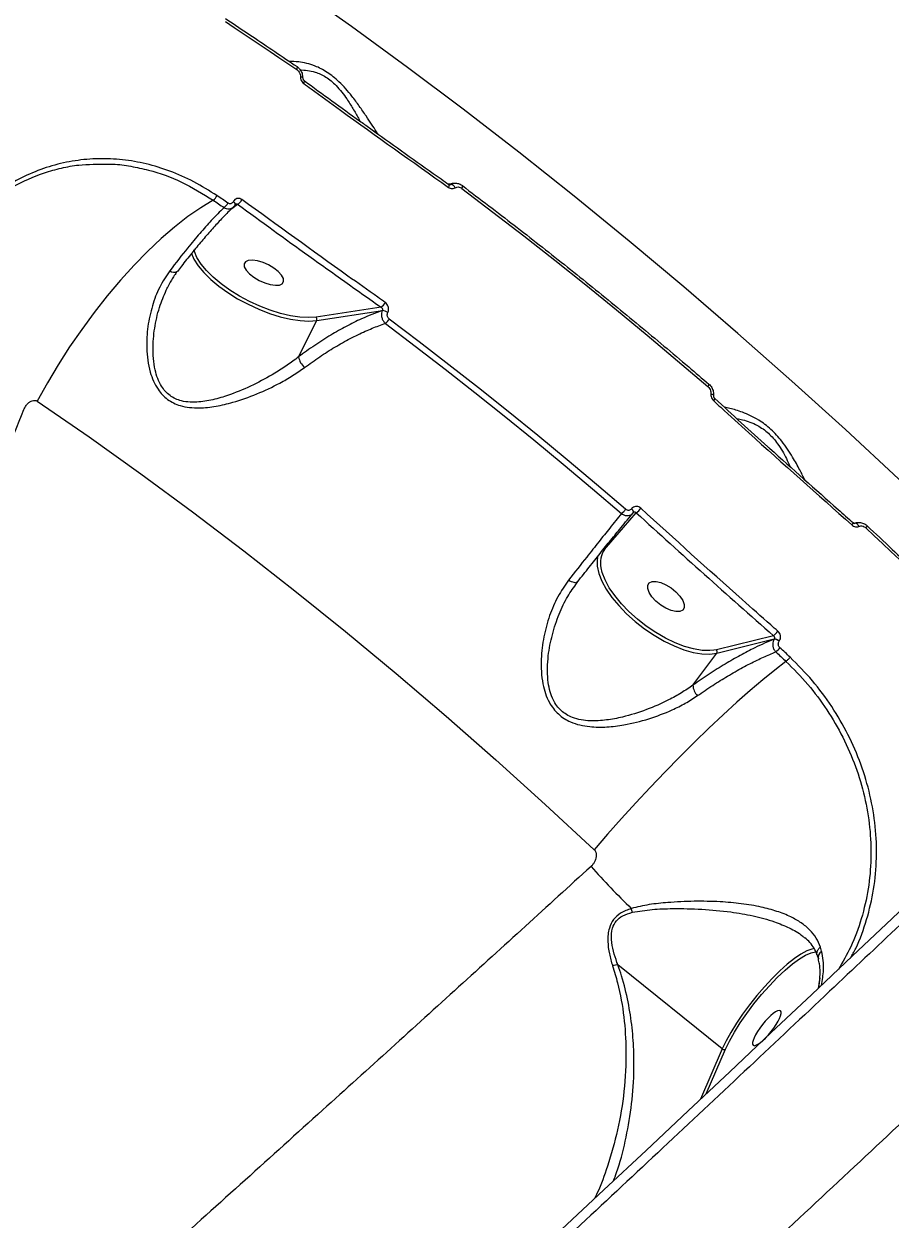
# Model space of a CAD drawing. Header units: millimetres. Extents: x -8422 to 28150, y -6982 to 5510.
# Drawn here: x 4826.2 to 5005.5, y 1572.4 to 1819.7 of the extents above; entities that cross this region are included whole.
import ezdxf

# ---------------------------------------------------------------- set-up
doc = ezdxf.new("R2010")
doc.units = ezdxf.units.MM
doc.layers.add('DIKOM_ОБЪЕКТ', color=7, linetype='Continuous')
doc.layers.add('DIKOM_РАЗМЕР_ОБЪЕКТА', color=7, linetype='Continuous')
doc.styles.add('style1', font='arial.ttf', dxfattribs={"width": 0.8})
doc.dimstyles.new('1-50', dxfattribs={"dimtxt": 300, "dimasz": 200, "dimexe": 100, "dimexo": 0, "dimgap": 100, "dimtad": 1, "dimdec": 0, "dimtxsty": 'style1', "dimcen": 0, "dimclrd": 7, "dimclre": 7, "dimadec": 1, "dimazin": 2, "dimtfac": 1, "dimtdec": 0, "dimtmove": 1, "dimatfit": 3, "dimfxl": 0, "dimlwd": 25, "dimlwe": 18, "dimarcsym": 0})

# ---------------------------------------------------------------- blocks, each defined once
blk = doc.blocks.new('*D1')
at = {"layer": 'Defpoints', "color": 0, "transparency": 16777216}
for p in [(-5348.28, 1737.01), (6047.45, 1360.22), (6047.45, -3315.33)]:
    blk.add_point(p, dxfattribs=at)
at = {"layer": 'DIKOM_РАЗМЕР_ОБЪЕКТА', "color": 7, "lineweight": 18, "transparency": 16777216}
for p, q in [((-5348.28, 1737.01), (-5348.28, -3415.33)), ((6047.45, 1360.22), (6047.45, -3415.33))]:
    blk.add_line(p, q, dxfattribs=at)
at = {"layer": 'DIKOM_РАЗМЕР_ОБЪЕКТА', "color": 7, "lineweight": 25, "transparency": 16777216}
blk.add_line((-5148.28, -3315.33), (5847.45, -3315.33), dxfattribs=at)
at = {"layer": 'DIKOM_РАЗМЕР_ОБЪЕКТА', "color": 7, "transparency": 16777216}
for points in [[(-5148.28, -3282), (-5148.28, -3348.67), (-5348.28, -3315.33)], [(5847.45, -3282), (5847.45, -3348.67), (6047.45, -3315.33)]]:
    blk.add_solid(points, dxfattribs=at)
at = {"layer": 'DIKOM_РАЗМЕР_ОБЪЕКТА', "color": 0, "transparency": 16777216, "insert": (349.59, -3062.16), "char_height": 300, "attachment_point": 5, "style": 'style1'}
blk.add_mtext('11400', dxfattribs=at)

msp = doc.modelspace()

# ---------------------------------------------------------------- linework, layer by layer
at = {"layer": 'DIKOM_ОБЪЕКТ', "color": 7, "linetype": 'Continuous', "lineweight": 15}
for p, q in [((4884.19, 1808), (4884.18, 1808.01)), ((4913.97, 1786.66), (4915.03, 1786.74)), ((4914.16, 1786.51), (4914.15, 1786.51)), ((4915.01, 1786.73), (4915.31, 1786.76)), ((4869.24, 1781.55), (4870.42, 1782.43)), ((4869.54, 1782.99), (4869.53, 1782.97)), ((4869.93, 1782.4), (4869.92, 1782.37)), ((4857.97, 1768.57), (4857.95, 1768.55)), ((4855.85, 1765.07), (4855.93, 1765.26)), ((4900.11, 1761.12), (4886.66, 1759.09)), ((4883.03, 1750.85), (4886.79, 1758.4)), ((4886.79, 1758.4), (4900.38, 1760.44)), ((4900.38, 1760.44), (4900.37, 1760.42)), ((4901.51, 1760.01), (4901.52, 1760.03)), ((4969.18, 1742.21), (4969.17, 1742.22)), ((4951.96, 1719.43), (4951.94, 1719.41)), ((4946.39, 1711), (4952.93, 1718.59)), ((4952.32, 1718.6), (4952.33, 1718.61)), ((4997.8, 1716.54), (4997.8, 1716.54)), ((4998.1, 1716.4), (4998.37, 1716.49)), ((4998.2, 1716.42), (4998.16, 1716.41)), ((4998.2, 1716.42), (4998.16, 1716.41)), ((4998.37, 1716.46), (4998.2, 1716.42)), ((4940.45, 1703.78), (4940.81, 1704.34)), ((4981.32, 1693.15), (4969.54, 1690.25)), ((4969.6, 1689.55), (4981.5, 1692.48)), ((4981.5, 1692.48), (4981.48, 1692.46)), ((4982.53, 1692), (4982.54, 1692.02)), ((4964.68, 1682.94), (4969.6, 1689.55)), ((4969.54, 1690.25), (4969.02, 1690.15)), ((4991.31, 1627.86), (4991.05, 1628.71)), ((4970.73, 1607.66), (4949.15, 1625.03)), ((4990.91, 1622.33), (4990.58, 1620.15)), ((4990.88, 1621.86), (4990.64, 1620.21)), ((4970.73, 1607.66), (4966.24, 1597.23)), ((4967.43, 1598.34), (4971.41, 1607.59))]:
    msp.add_line(p, q, dxfattribs=at)
at = {"layer": 'DIKOM_ОБЪЕКТ', "color": 7, "linetype": 'Continuous', "lineweight": 15, "flags": 128}
for points in [[(5018.08, 1715.23), (5007.2, 1725.59), (4996.22, 1735.79), (4985.15, 1745.81), (4973.99, 1755.66), (4962.75, 1765.33), (4951.44, 1774.81), (4940.06, 1784.09), (4928.61, 1793.18), (4917.11, 1802.07), (4905.56, 1810.75), (4893.97, 1819.21), (4882.34, 1827.47), (4870.68, 1835.49), (4859, 1843.3)], [(4867.88, 1820.22), (4869.73, 1819), (4871.59, 1817.77), (4873.44, 1816.54), (4875.29, 1815.3), (4877.13, 1814.05), (4878.98, 1812.8), (4880.83, 1811.54), (4882.68, 1810.28)], [(4882.68, 1810.28), (4882.74, 1810.43), (4882.77, 1810.57), (4882.79, 1810.69), (4882.78, 1810.79), (4882.75, 1810.86), (4882.72, 1810.9)], [(4883.42, 1808.83), (4883.56, 1808.8), (4883.68, 1808.77), (4883.78, 1808.73), (4883.85, 1808.69), (4883.88, 1808.64), (4883.89, 1808.62)], [(4884.12, 1807.41), (4884.18, 1807.56), (4884.23, 1807.69), (4884.25, 1807.81), (4884.24, 1807.91), (4884.21, 1807.98), (4884.19, 1808)], [(4914.08, 1785.92), (4914.14, 1786.07), (4914.18, 1786.2), (4914.21, 1786.32), (4914.2, 1786.42), (4914.18, 1786.48), (4914.16, 1786.51)], [(4916.84, 1785.71), (4916.91, 1785.85), (4916.96, 1785.98), (4916.98, 1786.1), (4916.98, 1786.19), (4916.96, 1786.25), (4916.94, 1786.28)], [(4916.84, 1785.71), (4923.27, 1780.82), (4929.69, 1775.86), (4936.1, 1770.83), (4942.48, 1765.74), (4948.84, 1760.57), (4955.17, 1755.35), (4961.49, 1750.05), (4967.78, 1744.7)], [(4865.37, 1783.28), (4862.79, 1781.72), (4860.12, 1779.86), (4857.39, 1777.72), (4854.6, 1775.32), (4851.8, 1772.67), (4848.99, 1769.8), (4846.2, 1766.72), (4843.45, 1763.47), (4840.76, 1760.06), (4838.15, 1756.53), (4835.65, 1752.9), (4833.27, 1749.19), (4831.04, 1745.45), (4828.96, 1741.69)], [(4865.37, 1783.28), (4865.65, 1783.09), (4865.93, 1782.9), (4866.21, 1782.71), (4866.49, 1782.52), (4866.77, 1782.33), (4867.05, 1782.13), (4867.33, 1781.94), (4867.61, 1781.75)], [(4868.39, 1782.68), (4868.11, 1782.87), (4867.83, 1783.06), (4867.55, 1783.25), (4867.27, 1783.45), (4866.99, 1783.64), (4866.71, 1783.83), (4866.43, 1784.02), (4866.15, 1784.21)], [(4869.92, 1782.37), (4869.94, 1782.43), (4869.93, 1782.5), (4869.9, 1782.59), (4869.84, 1782.68), (4869.76, 1782.78), (4869.65, 1782.87), (4869.53, 1782.97)], [(4869.93, 1782.4), (4869.95, 1782.45), (4869.94, 1782.53), (4869.91, 1782.61), (4869.85, 1782.7), (4869.77, 1782.8), (4869.66, 1782.9), (4869.54, 1782.99)], [(4860.85, 1772.27), (4861.38, 1771.07), (4862.25, 1769.7), (4863.42, 1768.29), (4864.86, 1766.88), (4866.53, 1765.48), (4868.4, 1764.14), (4870.43, 1762.87), (4872.58, 1761.72), (4874.79, 1760.7), (4877.02, 1759.84), (4879.22, 1759.15), (4881.34, 1758.66), (4883.34, 1758.36), (4885.17, 1758.27), (4886.79, 1758.4)], [(4886.66, 1759.09), (4885.08, 1758.97), (4883.31, 1759.06), (4881.37, 1759.34), (4879.31, 1759.82), (4877.18, 1760.49), (4875.02, 1761.33), (4872.87, 1762.31), (4870.79, 1763.43), (4868.82, 1764.66), (4867.01, 1765.96), (4865.39, 1767.31), (4863.99, 1768.69), (4862.86, 1770.05), (4862.01, 1771.38), (4861.47, 1772.63), (4861.36, 1773.03)], [(4877.93, 1769.22), (4876.84, 1769.87), (4875.68, 1770.38), (4874.53, 1770.73), (4873.48, 1770.88), (4872.63, 1770.81), (4872.04, 1770.54), (4871.76, 1770.08), (4871.81, 1769.48), (4872.19, 1768.78), (4872.87, 1768.04), (4873.79, 1767.31), (4874.87, 1766.67), (4876.04, 1766.15), (4877.19, 1765.8), (4878.23, 1765.66), (4879.08, 1765.72), (4879.67, 1765.99), (4879.95, 1766.45), (4879.9, 1767.05), (4879.52, 1767.75), (4878.84, 1768.49), (4877.93, 1769.22)], [(4950.72, 1719.32), (4944.68, 1724.46), (4938.62, 1729.54), (4932.54, 1734.56), (4926.43, 1739.52), (4920.31, 1744.41), (4914.16, 1749.23), (4908, 1753.99), (4901.82, 1758.68)], [(4901.02, 1757.77), (4907.19, 1753.08), (4913.35, 1748.33), (4919.49, 1743.51), (4925.61, 1738.62), (4931.71, 1733.67), (4937.79, 1728.65), (4943.85, 1723.57), (4949.88, 1718.43)], [(4967.78, 1744.7), (4967.86, 1744.83), (4967.93, 1744.95), (4967.97, 1745.05), (4967.99, 1745.13), (4967.98, 1745.18), (4967.97, 1745.19)], [(4828.96, 1741.69), (4839.7, 1734.27), (4850.41, 1726.64), (4861.07, 1718.79), (4871.7, 1710.73), (4882.27, 1702.47), (4892.78, 1694.01), (4903.23, 1685.35), (4913.61, 1676.5), (4923.9, 1667.47), (4934.11, 1658.26), (4944.23, 1648.88)], [(4968.39, 1743.2), (4968.53, 1743.15), (4968.65, 1743.1), (4968.76, 1743.04), (4968.84, 1742.98), (4968.89, 1742.92), (4968.92, 1742.86), (4968.92, 1742.82)], [(4937.45, 1570.26), (4946.25, 1578.48), (4954.99, 1586.67), (4963.67, 1594.82), (4972.29, 1602.91), (4980.82, 1610.95), (4989.28, 1618.92), (4997.65, 1626.82), (5005.92, 1634.64), (5014.08, 1642.38), (5022.14, 1650.03), (5030.08, 1657.59), (5037.89, 1665.04), (5045.58, 1672.38), (5053.13, 1679.61), (5060.54, 1686.71), (5067.79, 1693.69), (5074.9, 1700.54), (5081.84, 1707.24), (5088.62, 1713.81), (5095.22, 1720.22), (5101.65, 1726.48), (5107.89, 1732.58)], [(4952.33, 1718.61), (4952.35, 1718.66), (4952.37, 1718.74), (4952.35, 1718.84), (4952.31, 1718.94), (4952.25, 1719.06), (4952.17, 1719.17), (4952.06, 1719.29), (4951.94, 1719.41)], [(4952.34, 1718.63), (4952.37, 1718.68), (4952.38, 1718.76), (4952.37, 1718.86), (4952.33, 1718.96), (4952.27, 1719.07), (4952.18, 1719.19), (4952.08, 1719.31), (4951.96, 1719.43)], [(4999, 1715.78), (4998.92, 1715.93), (4998.82, 1716.07), (4998.72, 1716.2), (4998.61, 1716.3), (4998.5, 1716.37), (4998.39, 1716.42), (4998.29, 1716.44), (4998.2, 1716.42)], [(5000.47, 1715.45), (5002.2, 1713.83), (5003.93, 1712.21), (5005.66, 1710.58), (5007.39, 1708.94), (5009.12, 1707.31), (5010.84, 1705.66), (5012.56, 1704.02), (5014.27, 1702.37)], [(4944.94, 1709.33), (4944.86, 1708.84), (4944.87, 1707.51), (4945.2, 1706.04), (4945.82, 1704.45), (4946.72, 1702.79), (4947.89, 1701.08), (4949.3, 1699.38), (4950.92, 1697.7), (4952.71, 1696.1), (4954.63, 1694.6), (4956.65, 1693.24), (4958.71, 1692.05), (4960.77, 1691.05), (4962.79, 1690.26), (4964.73, 1689.71), (4966.53, 1689.41), (4968.17, 1689.35), (4969.6, 1689.55)], [(4969.02, 1690.15), (4968.15, 1690.06), (4966.56, 1690.11), (4964.81, 1690.41), (4962.94, 1690.94), (4960.98, 1691.7), (4958.98, 1692.67), (4956.98, 1693.83), (4955.02, 1695.15), (4953.16, 1696.6), (4951.42, 1698.16), (4949.86, 1699.78), (4948.49, 1701.44), (4947.36, 1703.09), (4946.48, 1704.7), (4945.88, 1706.24), (4945.64, 1707.18)], [(4940.81, 1704.34), (4940.69, 1704.22), (4940.53, 1704.15), (4940.32, 1704.12), (4940.08, 1704.14), (4939.81, 1704.21), (4939.52, 1704.32), (4939.22, 1704.47), (4938.92, 1704.65)], [(4961.15, 1702.22), (4961.97, 1701.33), (4962.55, 1700.44), (4962.86, 1699.62), (4962.85, 1698.93), (4962.55, 1698.42), (4961.96, 1698.15), (4961.13, 1698.13), (4960.14, 1698.37), (4959.07, 1698.84), (4958, 1699.5), (4957.01, 1700.31), (4956.19, 1701.2), (4955.61, 1702.09), (4955.3, 1702.91), (4955.3, 1703.6), (4955.61, 1704.11), (4956.2, 1704.38), (4957.03, 1704.4), (4958.01, 1704.16), (4959.09, 1703.69), (4960.16, 1703.03), (4961.15, 1702.22)], [(4981.82, 1689.8), (4982.09, 1689.56), (4982.35, 1689.31), (4982.61, 1689.07), (4982.87, 1688.82), (4983.14, 1688.57), (4983.4, 1688.33), (4983.66, 1688.08), (4983.93, 1687.83)], [(4984.79, 1688.7), (4984.52, 1688.94), (4984.26, 1689.19), (4984, 1689.44), (4983.74, 1689.68), (4983.47, 1689.93), (4983.21, 1690.17), (4982.95, 1690.42), (4982.68, 1690.67)], [(4983.93, 1687.83), (4981.62, 1686.05), (4979.14, 1684.04), (4976.52, 1681.81), (4973.77, 1679.38), (4970.92, 1676.77), (4967.98, 1674), (4964.98, 1671.1), (4961.94, 1668.08), (4958.89, 1664.96), (4955.84, 1661.78), (4952.83, 1658.56), (4949.88, 1655.32), (4947, 1652.08), (4944.23, 1648.88)], [(4989.86, 1628.44), (4989.26, 1628.33), (4988.22, 1627.94), (4987.01, 1627.27), (4985.66, 1626.34), (4984.2, 1625.18), (4982.66, 1623.8), (4981.07, 1622.23), (4979.48, 1620.52), (4977.9, 1618.7), (4976.39, 1616.8), (4974.96, 1614.87), (4973.66, 1612.95), (4972.5, 1611.08), (4971.52, 1609.3), (4970.73, 1607.66)], [(4971.41, 1607.59), (4972.22, 1609.27), (4973.24, 1611.1), (4974.44, 1613.02), (4975.8, 1614.99), (4977.29, 1616.97), (4978.86, 1618.89), (4980.49, 1620.72), (4982.12, 1622.41), (4983.73, 1623.93), (4985.26, 1625.23), (4986.7, 1626.28), (4987.99, 1627.06), (4989.11, 1627.55), (4990.03, 1627.74), (4990.27, 1627.74)]]:
    msp.add_lwpolyline(points, dxfattribs=at)
at = {"layer": 'DIKOM_ОБЪЕКТ', "color": 7, "linetype": 'Continuous', "lineweight": 15}
for centre, radius, start, end in [((4915.17, 1785.21), 1.53, 95.9444, 124.8876), ((4914.38, 1785.34), 1.17, 24.8634, 81.4488), ((4864.13, 1785.11), 2.22, 304.2258, 335.9646), ((4869.42, 1784.27), 2.1, 298.5409, 335.0707), ((4866.35, 1783.6), 2.24, 304.3307, 335.689), ((4857.27, 1769.85), 1.47, 233.0809, 297.8693), ((4898.92, 1763.05), 2.27, 301.474, 335.0845), ((4886.25, 1758.65), 0.597, 334.6828, 47.2954), ((4900.31, 1758.47), 1.95, 52.2218, 88.391), ((4900.32, 1758.49), 1.95, 52.2287, 88.397), ((4899.46, 1759.96), 2.69, 305.5569, 331.6749), ((4886.89, 1751.58), 3.93, 190.6589, 228.1943), ((4968.52, 1742.23), 0.651, 311.3961, 358.9328), ((4947.51, 1721.53), 3.9, 307.51, 325.4682), ((4950.81, 1721.73), 3.78, 304.0005, 324.1353), ((4997.09, 1716.6), 0.714, 312.2131, 355.0727), ((5000.01, 1716), 0.711, 310.0565, 352.238), ((4950.06, 1708.29), 4.56, 143.6, 194.0938), ((4946.06, 1710.57), 0.544, 52.3009, 74.792), ((4978.6, 1696.73), 4.49, 307.1553, 324.058), ((4981.45, 1690.98), 1.48, 43.6094, 88.8974), ((4981.47, 1691), 1.48, 43.5905, 88.919), ((4969.13, 1689.86), 0.563, 326.3778, 43.6942), ((4978.26, 1694.22), 5.68, 308.882, 321.2023), ((4967.82, 1682.96), 3.14, 180.3931, 224.8746), ((5057.93, 1746.53), 152.64, 221.4766, 226.0097), ((4943.94, 1633.87), 8.46, 14.0403, 19.5979), ((4992.1, 1626.59), 1.5, 121.9609, 192.3623), ((4971.12, 1608.08), 0.575, 227.9128, 300.0849)]:
    msp.add_arc(centre, radius, start, end, dxfattribs=at)
at = {"layer": 'DIKOM_ОБЪЕКТ', "color": 7, "linetype": 'Continuous', "lineweight": 15, "extrusion": (0, 0, -1)}
msp.add_ellipse((4979.96, 1611.97), major_axis=(-2.82, -3.57), ratio=0.25693, dxfattribs=at)
at = {"layer": 'DIKOM_ОБЪЕКТ', "color": 7, "linetype": 'Continuous', "lineweight": 15}
for points, knots in [([(5235.76, 1864.88), (5236.82, 1865.57), (5238.95, 1866.94), (5240.91, 1867.9), (5242.09, 1868.18), (5242.55, 1867.86), (5242.4, 1866.97), (5241.62, 1865.49), (5240.18, 1863.39), (5238.06, 1860.66), (5235.29, 1857.33), (5231.9, 1853.45), (5227.92, 1849.04), (5223.38, 1844.12), (5218.25, 1838.67), (5212.49, 1832.63), (5206.07, 1826), (5198.99, 1818.76), (5191.34, 1811.01), (5183.2, 1802.83), (5174.6, 1794.25), (5165.59, 1785.31), (5156.09, 1775.94), (5146.02, 1766.06), (5135.38, 1755.67), (5124.17, 1744.77), (5112.53, 1733.49), (5100.57, 1721.95), (5088.33, 1710.18), (5075.84, 1698.21), (5063.02, 1685.95), (5049.75, 1673.31), (5036.06, 1660.3), (5021.95, 1646.93), (5007.58, 1633.36), (4992.4, 1619.04), (4976.38, 1603.98), (4959.53, 1588.19), (4942.39, 1572.16), (4924.97, 1555.92), (4907.33, 1539.52), (4890.53, 1523.94), (4874.63, 1509.22), (4859.64, 1495.39), (4844.69, 1481.62), (4829.66, 1467.81), (4814.58, 1453.98), (4799.47, 1440.17), (4784.52, 1426.53), (4769.88, 1413.21), (4755.58, 1400.24), (4741.64, 1387.61), (4727.93, 1375.24), (4714.37, 1363.03), (4700.97, 1351), (4687.77, 1339.2), (4674.92, 1327.74), (4662.57, 1316.76), (4650.72, 1306.27), (4639.37, 1296.27), (4628.44, 1286.67), (4617.84, 1277.42), (4607.62, 1268.53), (4597.8, 1260.05), (4588.5, 1252.06), (4579.82, 1244.66), (4571.76, 1237.85), (4564.31, 1231.61), (4557.41, 1225.9), (4551.01, 1220.67), (4545.14, 1215.95), (4539.83, 1211.77), (4535.15, 1208.17), (4531.14, 1205.21), (4527.8, 1202.85), (4525.1, 1201.09), (4523.01, 1199.91), (4521.53, 1199.3), (4520.69, 1199.29), (4520.5, 1199.88), (4520.96, 1201.08), (4521.93, 1202.66), (4523.16, 1204.39), (4524.08, 1205.57), (4524.54, 1206.16)], [0, 0, 0, 0, 0.014465, 0.028965, 0.040896, 0.052838, 0.06478, 0.076711, 0.088989, 0.101279, 0.113569, 0.125847, 0.137779, 0.149722, 0.161665, 0.173598, 0.185878, 0.198169, 0.210461, 0.222741, 0.234655, 0.246579, 0.258503, 0.270416, 0.282674, 0.294944, 0.307213, 0.319472, 0.331406, 0.34335, 0.355294, 0.367228, 0.379509, 0.391801, 0.404093, 0.416374, 0.43016, 0.443953, 0.457739, 0.471823, 0.485915, 0.499998, 0.511916, 0.523844, 0.535771, 0.547689, 0.559953, 0.572228, 0.584503, 0.596767, 0.608684, 0.620612, 0.63254, 0.644457, 0.65672, 0.668993, 0.681267, 0.69353, 0.705463, 0.717406, 0.729349, 0.741282, 0.753561, 0.765852, 0.778142, 0.790422, 0.802353, 0.814295, 0.826236, 0.838167, 0.850446, 0.862736, 0.875027, 0.887306, 0.899222, 0.911149, 0.923075, 0.934991, 0.947253, 0.959525, 0.971798, 0.98406, 0.992027, 1, 1, 1, 1]), ([(4520.8, 1155.4), (4520.8, 1155.39), (4520.82, 1155.17), (4521.47, 1155.34), (4522.83, 1155.96), (4524.98, 1157.31), (4527.8, 1159.29), (4531.29, 1161.89), (4535.4, 1165.08), (4540.11, 1168.85), (4545.44, 1173.21), (4551.45, 1178.2), (4558.15, 1183.83), (4565.55, 1190.12), (4573.57, 1197), (4582.11, 1204.38), (4591.14, 1212.23), (4600.63, 1220.52), (4610.64, 1229.32), (4621.26, 1238.68), (4632.49, 1248.63), (4644.32, 1259.15), (4656.62, 1270.13), (4669.25, 1281.43), (4682.16, 1293.03), (4695.33, 1304.88), (4708.86, 1317.09), (4722.85, 1329.75), (4737.3, 1342.86), (4752.2, 1356.4), (4767.37, 1370.22), (4782.64, 1384.15), (4797.98, 1398.18), (4813.36, 1412.27), (4828.9, 1426.53), (4844.71, 1441.07), (4860.78, 1455.87), (4877.09, 1470.92), (4893.45, 1486.03), (4910.5, 1501.81), (4928.21, 1518.23), (4946.55, 1535.26), (4964.92, 1552.35), (4983.27, 1569.46), (5001.57, 1586.55), (5018.71, 1602.59), (5034.7, 1617.59), (5049.56, 1631.55), (5064.17, 1645.3), (5078.63, 1658.95), (5092.92, 1672.46), (5107, 1685.81), (5120.72, 1698.83), (5133.89, 1711.38), (5146.53, 1723.45), (5158.62, 1735.03), (5170.27, 1746.22), (5181.57, 1757.11), (5192.47, 1767.66), (5202.96, 1777.84), (5212.9, 1787.54), (5222.19, 1796.64), (5230.83, 1805.16), (5238.83, 1813.09), (5246.25, 1820.49), (5253.14, 1827.42), (5259.46, 1833.85), (5265.19, 1839.74), (5270.27, 1845.04), (5274.62, 1849.68), (5278.27, 1853.67), (5281.23, 1857.03), (5283.54, 1859.78), (5285.22, 1861.97), (5286.17, 1863.48), (5286.51, 1864.3), (5286.29, 1864.4), (5286.23, 1864.42)], [0, 0, 0, 0, 0.001026, 0.014265, 0.027883, 0.041515, 0.055146, 0.068765, 0.082025, 0.095295, 0.108566, 0.121825, 0.135471, 0.149129, 0.162788, 0.176434, 0.189694, 0.202966, 0.216238, 0.229498, 0.243144, 0.256803, 0.270461, 0.284108, 0.297351, 0.310606, 0.32386, 0.337103, 0.35073, 0.36437, 0.378009, 0.391636, 0.40488, 0.418136, 0.431392, 0.444636, 0.458265, 0.471907, 0.485548, 0.499177, 0.514498, 0.529828, 0.545148, 0.5608, 0.576461, 0.592112, 0.605374, 0.618647, 0.63192, 0.645182, 0.658829, 0.672489, 0.686148, 0.699796, 0.713035, 0.726285, 0.739535, 0.752774, 0.766397, 0.780031, 0.793666, 0.807288, 0.820549, 0.833821, 0.847093, 0.860354, 0.874002, 0.887662, 0.901323, 0.914971, 0.928227, 0.941495, 0.954762, 0.968018, 0.981661, 0.995317, 1, 1, 1, 1]), ([(4867.89, 1820.85), (4869.75, 1819.63), (4874.7, 1816.36), (4879.64, 1813), (4882.72, 1810.9)], [0, 0, 0, 0, 0.375871, 1, 1, 1, 1]), ([(4899.48, 1796.97), (4899.38, 1797.12), (4898.61, 1798.26), (4897.34, 1800.24), (4895.63, 1802.73), (4894.22, 1804.63), (4892.81, 1806.34), (4891.14, 1808.09), (4888.97, 1809.84), (4886.65, 1811.02), (4884.68, 1811.62), (4882.84, 1811.95), (4881.76, 1811.96), (4881.14, 1811.96)], [0, 0, 0, 0, 0.023502, 0.17382, 0.263865, 0.355183, 0.423892, 0.494058, 0.606051, 0.717705, 0.801074, 0.886546, 1, 1, 1, 1]), ([(4882.68, 1810.28), (4882.8, 1810.18), (4883.05, 1809.97), (4883.31, 1809.51), (4883.41, 1809.12), (4883.42, 1808.89), (4883.42, 1808.83)], [0, 0, 0, 0, 0.296896, 0.594062, 0.889527, 1, 1, 1, 1]), ([(4882.71, 1810.88), (4882.77, 1810.85), (4883.07, 1810.66), (4883.49, 1810.14), (4883.85, 1809.38), (4883.86, 1808.85), (4883.86, 1808.61)], [0, 0, 0, 0, 0.079844, 0.404578, 0.738828, 1, 1, 1, 1]), ([(4883.4, 1810.19), (4883.4, 1810.19), (4883.82, 1810.24), (4884.87, 1810.14), (4886.61, 1809.8), (4888.7, 1808.87), (4890.59, 1807.28), (4891.99, 1805.66), (4893.17, 1804.04), (4894.31, 1802.21), (4895.19, 1800.66), (4895.64, 1799.84), (4895.74, 1799.64)], [0, 0, 0, 0, 0.000564, 0.115647, 0.2304, 0.376745, 0.522355, 0.615186, 0.708246, 0.834239, 0.960425, 1, 1, 1, 1]), ([(4883.42, 1808.83), (4883.42, 1808.79), (4883.42, 1808.57), (4883.51, 1808.19), (4883.75, 1807.73), (4884, 1807.51), (4884.12, 1807.41)], [0, 0, 0, 0, 0.085592, 0.389346, 0.694788, 1, 1, 1, 1]), ([(4883.9, 1808.61), (4883.89, 1808.59), (4883.89, 1808.51), (4883.93, 1808.37), (4884, 1808.21), (4884.09, 1808.08), (4884.16, 1808.03), (4884.19, 1808.01)], [0, 0, 0, 0, 0.124772, 0.351147, 0.570646, 0.796447, 1, 1, 1, 1]), ([(4884.2, 1808.01), (4888.01, 1805.23), (4892.5, 1801.95), (4897.06, 1798.7), (4897.75, 1798.21)], [0, 0, 0, 0, 0.848635, 1, 1, 1, 1]), ([(4884.12, 1807.41), (4884.63, 1807.04), (4887.16, 1805.19), (4897.07, 1798), (4906.6, 1791.23), (4914.08, 1785.92)], [0, 0, 0, 0, 0.051223, 0.256125, 1, 1, 1, 1]), ([(4897.75, 1798.21), (4902.12, 1795.07), (4907.56, 1791.16), (4913.08, 1787.28), (4914.17, 1786.52)], [0, 0, 0, 0, 0.803725, 1, 1, 1, 1]), ([(4866.15, 1784.21), (4864.57, 1785.21), (4861.4, 1787.2), (4856.47, 1789.36), (4851.52, 1790.88), (4846.59, 1791.73), (4841.65, 1791.96), (4836.77, 1791.53), (4831.98, 1790.47), (4827.34, 1788.79), (4822.92, 1786.49), (4818.74, 1783.62), (4814.87, 1780.23), (4811.37, 1776.37), (4808.22, 1772.13), (4806.45, 1769), (4805.56, 1767.44)], [0, 0, 0, 0, 0.075107, 0.150216, 0.221283, 0.292577, 0.363644, 0.43477, 0.506124, 0.577247, 0.64834, 0.719658, 0.790752, 0.860428, 0.930319, 1, 1, 1, 1]), ([(4805.92, 1766.93), (4806.87, 1768.6), (4808.79, 1771.97), (4812.68, 1777.02), (4816.71, 1781.04), (4820.69, 1784.08), (4824.86, 1786.7), (4829.31, 1788.68), (4833.94, 1789.96), (4838.28, 1790.77), (4841.5, 1790.72), (4843.5, 1790.69)], [0, 0, 0, 0, 0.113899, 0.229465, 0.38679, 0.467808, 0.548825, 0.706112, 0.787108, 0.868105, 1, 1, 1, 1]), ([(4843.5, 1790.69), (4843.88, 1790.71), (4845.48, 1790.77), (4848.32, 1790.31), (4853.09, 1789.32), (4858.91, 1787.23), (4863.22, 1784.6), (4865.37, 1783.28)], [0, 0, 0, 0, 0.051006, 0.213791, 0.376566, 0.688286, 1, 1, 1, 1]), ([(4914.08, 1785.92), (4914.11, 1785.9), (4914.28, 1785.78), (4914.61, 1785.66), (4915.06, 1785.64), (4915.31, 1785.76), (4915.44, 1785.83)], [0, 0, 0, 0, 0.081098, 0.390814, 0.695073, 1, 1, 1, 1]), ([(4914.15, 1786.52), (4914.18, 1786.5), (4914.25, 1786.45), (4914.33, 1786.43), (4914.35, 1786.43), (4914.36, 1786.43)], [0, 0, 0, 0, 0.234417, 0.644923, 1, 1, 1, 1]), ([(4914.55, 1786.49), (4914.51, 1786.49), (4914.43, 1786.48), (4914.34, 1786.47), (4914.29, 1786.46)], [0, 0, 0, 0, 0.487747, 1, 1, 1, 1]), ([(4914.55, 1786.49), (4914.51, 1786.47), (4914.45, 1786.43), (4914.38, 1786.44), (4914.36, 1786.44)], [0, 0, 0, 0, 0.824672, 1, 1, 1, 1]), ([(4915.29, 1786.74), (4915.26, 1786.74), (4914.99, 1786.76), (4914.76, 1786.61), (4914.55, 1786.49)], [0, 0, 0, 0, 0.135377, 1, 1, 1, 1]), ([(4915.29, 1786.75), (4915.3, 1786.75), (4915.57, 1786.83), (4916.12, 1786.7), (4916.68, 1786.51), (4916.9, 1786.29), (4916.93, 1786.26)], [0, 0, 0, 0, 0.02876, 0.478983, 0.935366, 1, 1, 1, 1]), ([(4915.44, 1785.83), (4915.57, 1785.89), (4915.82, 1786.02), (4916.26, 1786), (4916.61, 1785.87), (4916.79, 1785.74), (4916.84, 1785.71)], [0, 0, 0, 0, 0.295446, 0.590408, 0.890148, 1, 1, 1, 1]), ([(4916.94, 1786.28), (4918.77, 1784.89), (4924.09, 1780.86), (4932.87, 1774.06), (4943.24, 1765.82), (4953.55, 1757.39), (4961.78, 1750.49), (4966.58, 1746.39), (4967.97, 1745.19)], [0, 0, 0, 0, 0.106628, 0.309215, 0.511803, 0.714391, 0.916975, 1, 1, 1, 1]), ([(4871.32, 1783.39), (4871.18, 1783.47), (4870.91, 1783.63), (4870.45, 1783.67), (4870.03, 1783.54), (4869.72, 1783.29), (4869.59, 1783.08), (4869.54, 1782.99)], [0, 0, 0, 0, 0.218271, 0.436709, 0.653027, 0.865768, 1, 1, 1, 1]), ([(4900.98, 1762.1), (4900.47, 1762.46), (4897.88, 1764.29), (4887.91, 1771.35), (4878.6, 1778.11), (4871.32, 1783.39)], [0, 0, 0, 0, 0.051711, 0.25855, 1, 1, 1, 1]), ([(4867.61, 1781.75), (4866.75, 1780.88), (4865.15, 1779.29), (4862.6, 1776.42), (4859.75, 1773.04), (4857.62, 1770.28), (4856.38, 1768.67)], [0, 0, 0, 0, 0.258079, 0.475002, 0.694074, 1, 1, 1, 1]), ([(4869.52, 1781.81), (4869.23, 1781.54), (4868.39, 1780.74), (4866.87, 1779.17), (4864.98, 1777.11), (4862.99, 1774.81), (4860.92, 1772.31), (4859.24, 1770.21), (4858.24, 1768.89), (4857.97, 1768.54)], [0, 0, 0, 0, 0.087182, 0.25419, 0.423165, 0.593503, 0.764632, 0.93599, 1, 1, 1, 1]), ([(4867.61, 1781.75), (4867.77, 1781.67), (4868.11, 1781.5), (4868.59, 1781.45), (4869.07, 1781.55), (4869.37, 1781.67), (4869.49, 1781.82), (4869.5, 1781.83)], [0, 0, 0, 0, 0.236342, 0.52759, 0.695364, 0.981645, 1, 1, 1, 1]), ([(4869.53, 1782.97), (4869.52, 1782.96), (4869.47, 1782.85), (4869.33, 1782.69), (4869.11, 1782.57), (4868.87, 1782.52), (4868.63, 1782.54), (4868.47, 1782.64), (4868.39, 1782.68)], [0, 0, 0, 0, 0.033969, 0.25224, 0.470545, 0.59798, 0.819337, 1, 1, 1, 1]), ([(4869.92, 1782.38), (4869.92, 1782.38), (4869.86, 1782.17), (4869.7, 1782.03), (4869.55, 1781.88)], [0, 0, 0, 0, 0.008717, 1, 1, 1, 1]), ([(4870, 1782.48), (4870, 1782.48), (4869.98, 1782.47), (4869.96, 1782.45), (4869.94, 1782.4), (4869.93, 1782.4)], [0, 0, 0, 0, 0.140103, 0.944267, 1, 1, 1, 1]), ([(4870, 1782.47), (4870.02, 1782.49), (4870.07, 1782.53), (4870.17, 1782.55), (4870.31, 1782.53), (4870.38, 1782.46), (4870.42, 1782.43)], [0, 0, 0, 0, 0.102407, 0.388071, 0.689107, 1, 1, 1, 1]), ([(4870.42, 1782.43), (4875.32, 1778.86), (4885.13, 1771.72), (4895.12, 1764.65), (4900.11, 1761.12)], [0, 0, 0, 0, 0.499919, 1, 1, 1, 1]), ([(4856.38, 1768.67), (4855.64, 1767.56), (4854.16, 1765.33), (4852.68, 1761.39), (4851.74, 1757.14), (4851.52, 1753.32), (4851.77, 1750.15), (4852.24, 1747.86), (4852.95, 1745.83), (4854.04, 1743.83), (4855.83, 1741.91), (4858.21, 1740.77), (4860.47, 1740.34), (4862.96, 1740.24), (4865.97, 1740.57), (4869.98, 1741.54), (4874.45, 1743.11), (4878.57, 1745.07), (4881.85, 1746.94), (4883.47, 1748.08), (4884.28, 1748.65)], [0, 0, 0, 0, 0.072774, 0.145624, 0.222084, 0.298516, 0.340926, 0.383292, 0.416484, 0.449611, 0.498644, 0.547787, 0.580847, 0.613966, 0.671084, 0.728318, 0.813205, 0.898076, 0.949048, 1, 1, 1, 1]), ([(4857.97, 1768.58), (4857.53, 1767.98), (4856.73, 1766.88), (4856.12, 1765.63), (4855.85, 1765.07)], [0, 0, 0, 0, 0.548909, 1, 1, 1, 1]), ([(4883.03, 1750.85), (4882.26, 1750.26), (4880.71, 1749.08), (4877.61, 1747.11), (4873.7, 1745), (4869.51, 1743.2), (4865.72, 1742.02), (4862.92, 1741.5), (4860.58, 1741.43), (4858.51, 1741.71), (4856.32, 1742.68), (4854.74, 1744.47), (4853.83, 1746.37), (4853.27, 1748.31), (4852.95, 1750.53), (4852.86, 1753.61), (4853.26, 1757.35), (4854.24, 1761.45), (4855.34, 1763.92), (4855.85, 1765.07)], [0, 0, 0, 0, 0.056023, 0.112775, 0.205468, 0.300585, 0.362106, 0.424818, 0.45919, 0.494407, 0.544731, 0.594978, 0.629393, 0.664809, 0.710408, 0.756674, 0.840155, 0.925465, 1, 1, 1, 1]), ([(4900.11, 1761.12), (4900.16, 1761.08), (4900.27, 1761.02), (4900.38, 1760.87), (4900.44, 1760.7), (4900.43, 1760.55), (4900.39, 1760.47), (4900.38, 1760.44)], [0, 0, 0, 0, 0.231813, 0.456194, 0.669063, 0.872197, 1, 1, 1, 1]), ([(4901.52, 1760.03), (4901.56, 1760.12), (4901.67, 1760.36), (4901.71, 1760.8), (4901.61, 1761.3), (4901.36, 1761.77), (4901.11, 1761.99), (4900.98, 1762.1)], [0, 0, 0, 0, 0.134256, 0.34697, 0.563247, 0.781731, 1, 1, 1, 1]), ([(4900.37, 1760.42), (4898.94, 1759.89), (4896.5, 1758.98), (4892.91, 1757.2), (4889.68, 1755.38), (4886.38, 1753.28), (4884.15, 1751.66), (4883.03, 1750.85)], [0, 0, 0, 0, 0.259058, 0.441628, 0.624197, 0.812098, 1, 1, 1, 1]), ([(4900.37, 1760.42), (4900.31, 1760.24), (4900.18, 1759.87), (4900.19, 1759.31), (4900.33, 1758.75), (4900.58, 1758.22), (4900.87, 1757.92), (4901.02, 1757.77)], [0, 0, 0, 0, 0.204443, 0.430101, 0.563438, 0.780321, 1, 1, 1, 1]), ([(4901.82, 1758.68), (4901.82, 1758.68), (4901.74, 1758.75), (4901.58, 1758.9), (4901.45, 1759.16), (4901.39, 1759.44), (4901.39, 1759.73), (4901.47, 1759.92), (4901.51, 1760.01)], [0, 0, 0, 0, 0.004376, 0.219777, 0.43557, 0.568235, 0.793832, 1, 1, 1, 1]), ([(4884.28, 1748.65), (4885.32, 1749.4), (4887.41, 1750.91), (4890.58, 1752.91), (4893.74, 1754.68), (4896.78, 1756.15), (4899.2, 1757.15), (4900.57, 1757.62), (4901.02, 1757.77)], [0, 0, 0, 0, 0.182797, 0.365593, 0.553748, 0.741902, 0.914193, 1, 1, 1, 1]), ([(4967.78, 1744.7), (4967.9, 1744.57), (4968.14, 1744.32), (4968.36, 1743.84), (4968.41, 1743.45), (4968.39, 1743.24), (4968.39, 1743.2)], [0, 0, 0, 0, 0.30777, 0.615893, 0.919107, 1, 1, 1, 1]), ([(4967.96, 1745.18), (4968.02, 1745.14), (4968.31, 1744.91), (4968.69, 1744.32), (4968.96, 1743.53), (4968.91, 1743.03), (4968.89, 1742.82)], [0, 0, 0, 0, 0.083358, 0.421247, 0.766835, 1, 1, 1, 1]), ([(4826.19, 1739.94), (4826.29, 1740.16), (4826.51, 1740.64), (4826.95, 1741.18), (4827.42, 1741.57), (4827.89, 1741.79), (4828.33, 1741.87), (4828.7, 1741.83), (4828.88, 1741.73), (4828.96, 1741.69)], [0, 0, 0, 0, 0.194406, 0.403719, 0.553881, 0.691004, 0.835046, 0.921914, 1, 1, 1, 1]), ([(4968.39, 1743.2), (4968.38, 1743.17), (4968.36, 1742.99), (4968.4, 1742.62), (4968.6, 1742.12), (4968.84, 1741.87), (4968.96, 1741.74)], [0, 0, 0, 0, 0.052401, 0.365054, 0.682744, 1, 1, 1, 1]), ([(4968.92, 1742.82), (4968.92, 1742.79), (4968.91, 1742.73), (4968.94, 1742.58), (4969, 1742.42), (4969.09, 1742.29), (4969.15, 1742.24), (4969.17, 1742.22)], [0, 0, 0, 0, 0.162995, 0.397956, 0.635263, 0.874696, 1, 1, 1, 1]), ([(4968.96, 1741.74), (4969.44, 1741.3), (4971.86, 1739.09), (4981.34, 1730.5), (4990.44, 1722.41), (4997.57, 1716.07)], [0, 0, 0, 0, 0.051225, 0.256129, 1, 1, 1, 1]), ([(4969.19, 1742.23), (4972.83, 1738.89), (4976.61, 1735.44), (4980.44, 1732.02), (4980.58, 1731.9)], [0, 0, 0, 0, 0.965029, 1, 1, 1, 1]), ([(4470.63, 1398.13), (4473.22, 1397.65), (4478.97, 1396.6), (4488.7, 1396), (4499.76, 1396.22), (4511.6, 1397.56), (4523.93, 1399.98), (4536.74, 1403.54), (4549.97, 1408.26), (4563.2, 1413.99), (4576.36, 1420.64), (4589.41, 1428.12), (4602.69, 1436.62), (4616.16, 1446.17), (4629.79, 1456.75), (4643.56, 1468.4), (4657.42, 1481.11), (4671.39, 1494.93), (4685.25, 1509.69), (4698.69, 1525.01), (4711.6, 1540.74), (4723.97, 1556.76), (4736.15, 1573.5), (4748.1, 1590.93), (4759.77, 1609.01), (4770.84, 1627.23), (4781.31, 1645.5), (4791.16, 1663.75), (4800.64, 1682.39), (4809.68, 1701.37), (4818.29, 1720.62), (4823.56, 1733.5), (4826.19, 1739.94)], [0, 0, 0, 0, 0.024986, 0.055488, 0.089207, 0.122952, 0.156671, 0.191384, 0.226125, 0.260838, 0.293496, 0.326179, 0.358837, 0.392437, 0.426065, 0.459665, 0.494481, 0.529296, 0.564612, 0.599928, 0.633097, 0.666292, 0.699462, 0.733598, 0.767762, 0.801899, 0.834468, 0.867061, 0.899631, 0.933079, 0.966552, 1, 1, 1, 1]), ([(4987.82, 1725.43), (4987.48, 1726.1), (4986.73, 1727.6), (4985.54, 1729.76), (4984.28, 1731.77), (4982.85, 1733.75), (4980.86, 1735.93), (4978.56, 1737.64), (4976.55, 1738.71), (4974.52, 1739.56), (4972.66, 1740.13), (4971.54, 1740.36), (4971.16, 1740.44)], [0, 0, 0, 0, 0.099563, 0.223398, 0.299001, 0.375981, 0.499198, 0.622741, 0.704669, 0.788683, 0.927266, 1, 1, 1, 1]), ([(4973.78, 1738.06), (4974.17, 1738), (4975, 1737.87), (4976.46, 1737.4), (4978.26, 1736.6), (4980.34, 1735.15), (4982.05, 1733.17), (4983.2, 1731.35), (4984.05, 1729.76), (4984.5, 1728.73), (4984.73, 1728.2)], [0, 0, 0, 0, 0.099295, 0.216549, 0.333469, 0.501854, 0.670012, 0.777586, 0.885392, 1, 1, 1, 1]), ([(4980.58, 1731.9), (4985.28, 1727.68), (4990.99, 1722.54), (4996.79, 1717.45), (4997.81, 1716.55)], [0, 0, 0, 0, 0.822726, 1, 1, 1, 1]), ([(4951.94, 1719.41), (4951.94, 1719.4), (4951.86, 1719.3), (4951.7, 1719.17), (4951.46, 1719.09), (4951.2, 1719.08), (4950.95, 1719.15), (4950.79, 1719.26), (4950.72, 1719.32)], [0, 0, 0, 0, 0.034018, 0.252291, 0.470472, 0.597904, 0.819274, 1, 1, 1, 1]), ([(4953.88, 1719.51), (4953.74, 1719.61), (4953.48, 1719.82), (4953, 1719.93), (4952.54, 1719.88), (4952.18, 1719.69), (4952.02, 1719.5), (4951.96, 1719.43)], [0, 0, 0, 0, 0.218295, 0.436816, 0.653031, 0.865749, 1, 1, 1, 1]), ([(4952.33, 1718.62), (4952.35, 1718.64), (4952.41, 1718.71), (4952.53, 1718.76), (4952.67, 1718.77), (4952.81, 1718.71), (4952.89, 1718.63), (4952.93, 1718.59)], [0, 0, 0, 0, 0.127734, 0.330942, 0.543862, 0.768272, 1, 1, 1, 1]), ([(4982.24, 1694.09), (4981.75, 1694.53), (4979.28, 1696.7), (4969.75, 1705.13), (4960.84, 1713.2), (4953.88, 1719.51)], [0, 0, 0, 0, 0.051711, 0.258556, 1, 1, 1, 1]), ([(4949.88, 1718.43), (4949.09, 1717.46), (4947.64, 1715.67), (4945.19, 1712.6), (4942.39, 1709.07), (4940.2, 1706.28), (4938.92, 1704.65)], [0, 0, 0, 0, 0.258075, 0.475006, 0.694076, 1, 1, 1, 1]), ([(4940.81, 1704.34), (4941.61, 1705.35), (4943.22, 1707.37), (4945.52, 1710.25), (4947.71, 1712.97), (4950.05, 1715.85), (4951.48, 1717.59), (4952.32, 1718.6)], [0, 0, 0, 0, 0.182558, 0.365119, 0.55303, 0.74095, 1, 1, 1, 1]), ([(4949.88, 1718.43), (4950.03, 1718.33), (4950.36, 1718.11), (4950.86, 1717.99), (4951.38, 1718), (4951.85, 1718.15), (4952.17, 1718.4), (4952.3, 1718.57), (4952.32, 1718.6)], [0, 0, 0, 0, 0.180547, 0.402913, 0.53102, 0.749647, 0.966405, 1, 1, 1, 1]), ([(4952.93, 1718.59), (4957.62, 1714.33), (4967.01, 1705.81), (4976.55, 1697.37), (4981.32, 1693.15)], [0, 0, 0, 0, 0.499917, 1, 1, 1, 1]), ([(4997.8, 1716.55), (4997.83, 1716.52), (4997.89, 1716.46), (4998, 1716.42), (4998.11, 1716.4), (4998.15, 1716.41), (4998.16, 1716.41), (4998.17, 1716.41)], [0, 0, 0, 0, 0.136222, 0.372242, 0.625572, 0.965565, 1, 1, 1, 1]), ([(4998.32, 1716.46), (4998.34, 1716.47), (4998.59, 1716.6), (4999.17, 1716.62), (4999.96, 1716.43), (5000.5, 1716.15), (5000.7, 1715.91), (5000.71, 1715.89)], [0, 0, 0, 0, 0.020825, 0.335849, 0.651135, 0.974693, 1, 1, 1, 1]), ([(4997.57, 1716.07), (4997.61, 1716.04), (4997.78, 1715.9), (4998.12, 1715.73), (4998.58, 1715.65), (4998.86, 1715.73), (4999, 1715.78)], [0, 0, 0, 0, 0.096422, 0.398517, 0.699041, 1, 1, 1, 1]), ([(4999, 1715.78), (4999.14, 1715.82), (4999.42, 1715.91), (4999.89, 1715.83), (5000.24, 1715.65), (5000.42, 1715.5), (5000.47, 1715.45)], [0, 0, 0, 0, 0.292689, 0.585074, 0.878768, 1, 1, 1, 1]), ([(5000.71, 1715.9), (5002.46, 1714.27), (5007.09, 1709.94), (5011.68, 1705.54), (5014.54, 1702.79)], [0, 0, 0, 0, 0.375856, 1, 1, 1, 1]), ([(5202.38, 1707.22), (5198.56, 1703.48), (5190.92, 1696), (5178.9, 1684.28), (5166.49, 1672.22), (5153.55, 1659.7), (5140.1, 1646.73), (5126.15, 1633.32), (5111.85, 1619.62), (5097.37, 1605.79), (5082.75, 1591.86), (5068, 1577.87), (5053.02, 1563.7), (5037.7, 1549.24), (5022.05, 1534.51), (5006.08, 1519.54), (4989.99, 1504.48), (4973.94, 1489.52), (4957.97, 1474.67), (4942.1, 1459.97), (4926.22, 1445.28), (4910.2, 1430.52), (4894.07, 1415.7), (4877.86, 1400.84), (4861.75, 1386.13), (4845.93, 1371.72), (4830.43, 1357.65), (4815.25, 1343.91), (4800.29, 1330.4), (4785.41, 1317.02), (4770.67, 1303.79), (4756.07, 1290.75), (4741.81, 1278.04), (4727.14, 1265.01), (4712.17, 1251.77), (4696.97, 1238.38), (4687.34, 1229.95), (4682.53, 1225.74)], [0, 0, 0, 0, 0.027716, 0.055456, 0.083195, 0.110911, 0.139432, 0.167979, 0.196526, 0.225047, 0.252759, 0.280495, 0.308231, 0.335942, 0.364457, 0.392998, 0.421539, 0.450054, 0.477791, 0.505552, 0.533314, 0.561051, 0.589595, 0.618166, 0.646737, 0.675281, 0.70299, 0.730722, 0.758455, 0.786163, 0.814675, 0.843213, 0.871751, 0.900263, 0.933502, 0.966761, 1, 1, 1, 1]), ([(4938.92, 1704.65), (4938.15, 1703.53), (4936.59, 1701.29), (4934.9, 1697.29), (4933.7, 1692.96), (4933.22, 1689.02), (4933.24, 1685.74), (4933.53, 1683.34), (4934.09, 1681.18), (4935.03, 1679), (4936.69, 1676.82), (4939.01, 1675.36), (4941.27, 1674.63), (4943.79, 1674.23), (4946.86, 1674.2), (4950.97, 1674.73), (4955.56, 1675.86), (4959.79, 1677.48), (4963.13, 1679.14), (4964.78, 1680.21), (4965.6, 1680.75)], [0, 0, 0, 0, 0.072774, 0.145624, 0.222085, 0.298516, 0.340926, 0.383292, 0.416481, 0.44961, 0.498642, 0.547787, 0.580845, 0.613966, 0.671081, 0.728316, 0.813202, 0.898076, 0.949048, 1, 1, 1, 1]), ([(4964.68, 1682.94), (4963.89, 1682.39), (4962.3, 1681.29), (4959.1, 1679.54), (4955.05, 1677.75), (4950.7, 1676.39), (4946.77, 1675.64), (4943.89, 1675.46), (4941.51, 1675.69), (4939.42, 1676.24), (4937.28, 1677.52), (4935.82, 1679.53), (4935.06, 1681.57), (4934.65, 1683.62), (4934.51, 1685.92), (4934.67, 1689.07), (4935.34, 1692.88), (4936.67, 1697.07), (4938.34, 1700.79), (4939.78, 1702.84), (4940.45, 1703.78)], [0, 0, 0, 0, 0.05218, 0.105039, 0.191376, 0.279971, 0.33727, 0.395682, 0.427698, 0.460502, 0.507373, 0.554174, 0.586227, 0.619215, 0.661687, 0.704781, 0.782537, 0.861995, 0.936231, 1, 1, 1, 1]), ([(4982.54, 1692.02), (4982.59, 1692.1), (4982.73, 1692.31), (4982.83, 1692.72), (4982.79, 1693.23), (4982.6, 1693.72), (4982.36, 1693.97), (4982.24, 1694.09)], [0, 0, 0, 0, 0.134263, 0.346988, 0.563259, 0.781745, 1, 1, 1, 1]), ([(4981.48, 1692.46), (4980.16, 1691.89), (4977.9, 1690.92), (4974.47, 1689.11), (4971.32, 1687.3), (4968.06, 1685.26), (4965.81, 1683.71), (4964.68, 1682.94)], [0, 0, 0, 0, 0.259054, 0.441629, 0.624196, 0.812097, 1, 1, 1, 1]), ([(4981.48, 1692.46), (4981.39, 1692.3), (4981.21, 1691.97), (4981.15, 1691.43), (4981.22, 1690.87), (4981.41, 1690.31), (4981.68, 1689.97), (4981.82, 1689.8)], [0, 0, 0, 0, 0.204424, 0.430095, 0.563416, 0.780306, 1, 1, 1, 1]), ([(4981.32, 1693.15), (4981.37, 1693.11), (4981.47, 1693.03), (4981.56, 1692.88), (4981.59, 1692.71), (4981.56, 1692.57), (4981.52, 1692.5), (4981.5, 1692.48)], [0, 0, 0, 0, 0.231783, 0.456144, 0.669092, 0.872266, 1, 1, 1, 1]), ([(4982.68, 1690.67), (4982.68, 1690.67), (4982.6, 1690.74), (4982.46, 1690.92), (4982.36, 1691.19), (4982.33, 1691.47), (4982.37, 1691.75), (4982.48, 1691.92), (4982.53, 1692)], [0, 0, 0, 0, 0.004364, 0.219849, 0.435569, 0.568257, 0.793857, 1, 1, 1, 1]), ([(4965.6, 1680.75), (4966.65, 1681.47), (4968.77, 1682.91), (4971.89, 1684.84), (4974.97, 1686.6), (4977.88, 1688.09), (4980.15, 1689.13), (4981.4, 1689.64), (4981.82, 1689.8)], [0, 0, 0, 0, 0.18279, 0.365589, 0.553748, 0.741901, 0.914191, 1, 1, 1, 1]), ([(4983.93, 1687.83), (4983.99, 1687.88), (4984.11, 1687.98), (4984.34, 1688.2), (4984.58, 1688.45), (4984.72, 1688.61), (4984.79, 1688.7)], [0, 0, 0, 0, 0.25001, 0.499948, 0.74994, 1, 1, 1, 1]), ([(4983.93, 1687.83), (4985.47, 1686.28), (4988.55, 1683.19), (4992.47, 1677.88), (4995.8, 1672.18), (4998.42, 1666.15), (5000.29, 1659.88), (5001.38, 1653.49), (5001.64, 1647.07), (5001.07, 1640.73), (4999.65, 1634.58), (4997.6, 1628.97), (4995.67, 1625.65), (4994.78, 1624.11)], [0, 0, 0, 0, 0.092484, 0.184415, 0.27637, 0.368854, 0.460623, 0.553065, 0.645146, 0.737072, 0.82968, 0.921545, 1, 1, 1, 1]), ([(4997.25, 1626.45), (4997.63, 1627.12), (4999.05, 1629.63), (5000.72, 1634.4), (5002.21, 1640.66), (5002.79, 1647.13), (5002.54, 1653.67), (5001.44, 1660.2), (4999.54, 1666.59), (4996.87, 1672.74), (4993.49, 1678.55), (4989.5, 1683.96), (4986.36, 1687.12), (4984.79, 1688.7)], [0, 0, 0, 0, 0.034823, 0.131304, 0.227997, 0.324709, 0.421112, 0.517592, 0.614244, 0.710803, 0.806922, 0.90338, 1, 1, 1, 1]), ([(4944.23, 1648.88), (4944.3, 1648.81), (4944.44, 1648.65), (4944.61, 1648.26), (4944.68, 1647.74), (4944.6, 1646.96), (4944.31, 1646.33), (4943.92, 1645.78), (4943.71, 1645.57), (4943.57, 1645.43)], [0, 0, 0, 0, 0.076744, 0.160519, 0.317396, 0.466121, 0.762487, 0.842814, 1, 1, 1, 1]), ([(4943.57, 1645.43), (4939.06, 1641.31), (4930.02, 1633.07), (4916.19, 1620.49), (4902.19, 1607.8), (4887.45, 1594.47), (4871.98, 1580.51), (4855.8, 1565.95), (4839.56, 1551.36), (4823.34, 1536.81), (4807.22, 1522.37), (4791.42, 1508.23), (4775.97, 1494.41), (4760.89, 1480.93), (4746.06, 1467.67), (4731.55, 1454.69), (4717.42, 1442.06), (4703.46, 1429.56), (4689.74, 1417.27), (4676.31, 1405.22), (4663.49, 1393.71), (4651.49, 1382.94), (4640.34, 1372.92), (4630, 1363.63), (4620.33, 1354.96), (4611.38, 1346.94), (4603.19, 1339.61), (4595.82, 1333.04), (4589.28, 1327.25), (4583.55, 1322.21), (4578.58, 1317.88), (4574.41, 1314.31), (4570.99, 1311.44), (4569.4, 1310.18), (4568.61, 1309.56)], [0, 0, 0, 0, 0.028458, 0.056951, 0.085444, 0.113902, 0.145926, 0.178052, 0.21023, 0.242406, 0.274529, 0.30655, 0.337558, 0.368663, 0.399818, 0.430971, 0.462074, 0.493079, 0.525948, 0.558875, 0.591803, 0.624672, 0.656167, 0.687761, 0.719407, 0.751054, 0.782652, 0.81415, 0.845049, 0.876038, 0.907073, 0.93811, 0.9691, 1, 1, 1, 1]), ([(4991.05, 1628.71), (4990.79, 1629.36), (4990.27, 1630.64), (4988.89, 1632.31), (4987.13, 1633.77), (4984.85, 1635.08), (4982.09, 1636.17), (4978.65, 1637.1), (4974.7, 1637.76), (4970.03, 1638.16), (4964.9, 1638.26), (4959.97, 1638.01), (4955.59, 1637.59), (4953.14, 1637), (4951.92, 1636.71)], [0, 0, 0, 0, 0.064644, 0.129333, 0.196356, 0.263413, 0.343032, 0.422693, 0.518012, 0.613384, 0.726678, 0.839978, 0.920081, 1, 1, 1, 1]), ([(4951.92, 1636.71), (4951.15, 1636.43), (4949.75, 1635.92), (4948.15, 1634.48), (4947.15, 1632.44), (4946.96, 1629.96), (4947.3, 1627.32), (4947.78, 1625.68), (4948.03, 1624.86)], [0, 0, 0, 0, 0.167265, 0.30431, 0.441664, 0.637014, 0.818294, 1, 1, 1, 1]), ([(4949.14, 1625.04), (4949.14, 1625.04), (4949.07, 1625.21), (4948.73, 1626.14), (4948.16, 1627.86), (4947.75, 1630.25), (4947.85, 1632.46), (4948.73, 1634.2), (4950.21, 1635.38), (4951.46, 1635.73), (4952.16, 1635.92)], [0, 0, 0, 0, 0.000276, 0.041455, 0.2243, 0.406574, 0.584982, 0.712485, 0.840456, 1, 1, 1, 1]), ([(4952.16, 1635.92), (4953.51, 1636.15), (4956.24, 1636.6), (4961.07, 1636.73), (4966.55, 1636.62), (4972.14, 1636.11), (4977.2, 1635.25), (4981.28, 1634.14), (4984.66, 1632.72), (4986.75, 1631.58), (4987.63, 1630.77), (4987.78, 1630.63)], [0, 0, 0, 0, 0.106474, 0.21551, 0.367296, 0.522986, 0.648354, 0.77674, 0.876509, 0.978725, 1, 1, 1, 1]), ([(4990.35, 1627.09), (4990.34, 1627.13), (4990.23, 1627.63), (4989.77, 1628.49), (4988.97, 1629.65), (4988.18, 1630.33), (4987.8, 1630.65)], [0, 0, 0, 0, 0.024996, 0.354575, 0.694356, 1, 1, 1, 1]), ([(4990.4, 1627.11), (4990.39, 1627.14), (4990.29, 1627.32), (4990.34, 1627.71), (4990.54, 1628.21), (4990.84, 1628.54), (4991.02, 1628.69), (4991.05, 1628.71)], [0, 0, 0, 0, 0.058128, 0.360568, 0.663015, 0.945757, 1, 1, 1, 1]), ([(4991.25, 1620.78), (4991.45, 1621.86), (4991.75, 1623.56), (4991.72, 1625.99), (4991.44, 1627.24), (4991.31, 1627.86)], [0, 0, 0, 0, 0.46423, 0.732276, 1, 1, 1, 1]), ([(5215.09, 1626.07), (5213.69, 1624.7), (5210.16, 1621.27), (5204.35, 1615.62), (5197.68, 1609.16), (5190.87, 1602.58), (5183.92, 1595.89), (5176.81, 1589.05), (5169.57, 1582.1), (5162.2, 1575.03), (5154.71, 1567.88), (5147.12, 1560.63), (5139.41, 1553.29), (5131.57, 1545.83), (5123.6, 1538.26), (5115.52, 1530.61), (5107.36, 1522.88), (5099.12, 1515.11), (5090.84, 1507.29), (5082.52, 1499.46), (5074.15, 1491.59), (5065.7, 1483.66), (5057.17, 1475.66), (5048.56, 1467.61), (5039.91, 1459.53), (5031.22, 1451.42), (5022.5, 1443.3), (5013.76, 1435.16), (5004.98, 1427.01), (4996.21, 1418.88), (4987.46, 1410.77), (4978.71, 1402.67), (4969.94, 1394.57), (4961.17, 1386.48), (4952.43, 1378.43), (4943.71, 1370.41), (4935.02, 1362.43), (4926.35, 1354.48), (4917.71, 1346.57), (4909.09, 1338.7), (4900.52, 1330.87), (4892, 1323.1), (4883.56, 1315.42), (4875.21, 1307.83), (4866.95, 1300.34), (4858.78, 1292.95), (4850.7, 1285.64), (4842.71, 1278.43), (4834.8, 1271.31), (4826.97, 1264.27), (4819.22, 1257.32), (4811.6, 1250.49), (4804.12, 1243.8), (4796.77, 1237.25), (4789.53, 1230.8), (4782.39, 1224.46), (4775.37, 1218.25), (4768.78, 1212.42), (4764.61, 1208.74), (4762.66, 1207.03)], [0, 0, 0, 0, 0.011719, 0.029537, 0.047244, 0.064798, 0.082514, 0.100211, 0.117907, 0.135617, 0.153372, 0.170925, 0.188578, 0.206307, 0.224086, 0.241889, 0.259685, 0.277443, 0.295135, 0.312735, 0.330227, 0.347812, 0.365495, 0.383173, 0.400862, 0.418581, 0.436229, 0.453901, 0.471621, 0.489306, 0.506877, 0.524424, 0.542111, 0.559763, 0.577395, 0.595018, 0.612647, 0.63029, 0.64796, 0.665671, 0.683435, 0.701179, 0.718904, 0.73657, 0.754196, 0.771801, 0.789404, 0.807019, 0.824662, 0.842353, 0.86011, 0.877953, 0.895545, 0.913199, 0.930944, 0.948754, 0.966602, 0.984463, 1, 1, 1, 1]), ([(4948.03, 1624.86), (4948.39, 1623.68), (4949.48, 1620.09), (4950.5, 1614.19), (4950.95, 1606.68), (4950.54, 1598.84), (4949.19, 1590.83), (4947.2, 1583.88), (4945.53, 1579.2), (4944.5, 1577.07), (4944.32, 1576.69)], [0, 0, 0, 0, 0.064841, 0.195945, 0.327256, 0.497194, 0.667733, 0.837989, 0.97027, 1, 1, 1, 1]), ([(4949.14, 1625.04), (4948.97, 1625.03), (4948.66, 1625.01), (4948.26, 1624.93), (4948.06, 1624.87), (4948.03, 1624.86)], [0, 0, 0, 0, 0.499566, 0.915723, 1, 1, 1, 1]), ([(4948.21, 1580.33), (4948.44, 1580.91), (4949.45, 1583.52), (4950.73, 1588.53), (4951.98, 1595.37), (4952.47, 1601.54), (4952.47, 1607.11), (4952.14, 1612.02), (4951.33, 1617.34), (4950.27, 1621.71), (4949.4, 1624.28), (4949.15, 1625.03)], [0, 0, 0, 0, 0.046531, 0.209606, 0.372505, 0.534834, 0.626639, 0.736112, 0.845755, 0.95497, 1, 1, 1, 1]), ([(4949.15, 1625.03), (4949.15, 1625.03), (4949.15, 1625.04), (4949.14, 1625.04), (4949.14, 1625.04), (4949.14, 1625.04)], [0, 0, 0, 0, 0.453065, 0.846458, 1, 1, 1, 1]), ([(4990.63, 1626.27), (4990.58, 1626.45), (4990.51, 1626.72), (4990.41, 1627.01), (4990.37, 1627.11)], [0, 0, 0, 0, 0.657671, 1, 1, 1, 1]), ([(4990.77, 1621.01), (4990.81, 1621.18), (4990.96, 1622.02), (4991.01, 1623.46), (4990.93, 1625.08), (4990.71, 1625.93), (4990.63, 1626.26)], [0, 0, 0, 0, 0.098497, 0.478868, 0.791672, 1, 1, 1, 1])]:
    msp.add_open_spline(points, degree=3, knots=knots, dxfattribs=at)

# ---------------------------------------------------------------- dimensions: what is measured, and where the dimension line sits
at = {"layer": 'DIKOM_РАЗМЕР_ОБЪЕКТА'}
dim = msp.add_linear_dim(base=(6047.45, -3315.33), p1=(-5348.28, 1737.01), p2=(6047.45, 1360.22), text='11400', dimstyle='1-50', override={"dimscale": 1, "dimtix": 0, "dimtofl": 1, "dimtmove": 1, "dimatfit": 3}, dxfattribs=at)
dim.commit()
dim.dimension.update_dxf_attribs({"geometry": '*D1', "text_midpoint": (349.59, -3062.16)})

doc.saveas('drawing.dxf')
